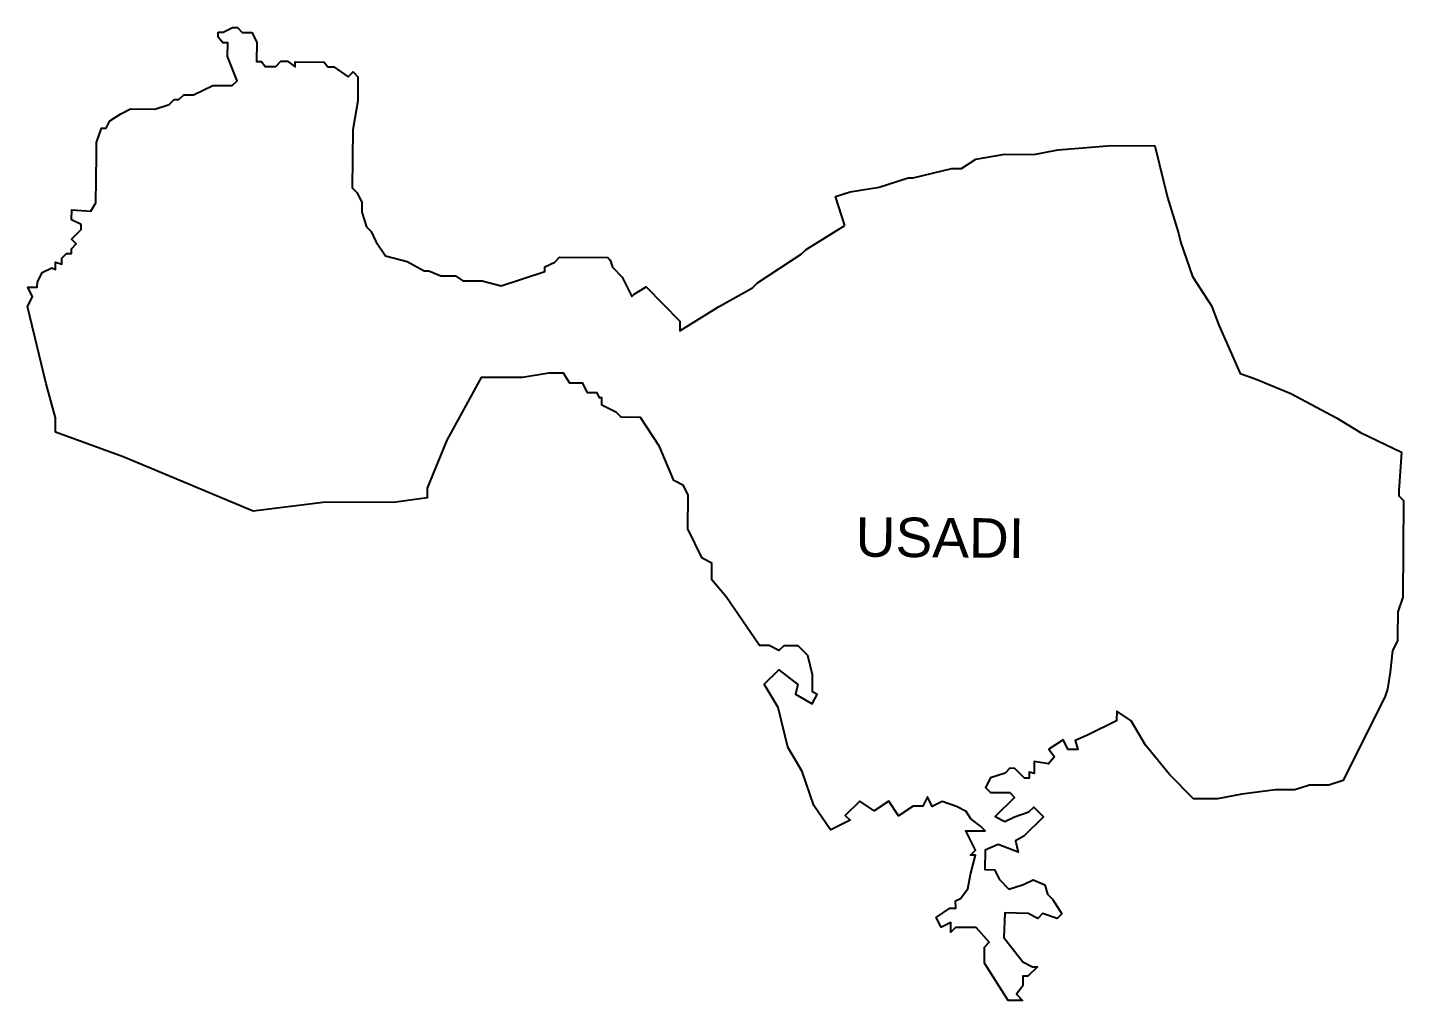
# Model space of a CAD drawing. Header units: metres. Extents: x 281636 to 292461, y 2021459 to 2023910.
# Drawn here: x 289273 to 292461, y 2021459 to 2023712 of the extents above; entities that cross this region are included whole.
import ezdxf

# ---------------------------------------------------------------- set-up
doc = ezdxf.new("R2010")
doc.units = ezdxf.units.M
doc.layers.add('VILLAGE NAME', color=250, linetype='Continuous')
doc.styles.get("Standard").update_dxf_attribs({"font": 'simplex.shx'})

msp = doc.modelspace()

# ---------------------------------------------------------------- linework, layer by layer
at = {"color": 6, "flags": 128}
for points in [[(291167.3, 2023253.4), (291145.4, 2023320.8), (291179.1, 2023331.7), (291246.4, 2023342.4), (291313.7, 2023364.3), (291325, 2023364.2), (291414.7, 2023385.9), (291437.1, 2023385.8), (291470.8, 2023407.6), (291538.1, 2023418.6), (291605.3, 2023418.1), (291656.4, 2023427.9), (291661.4, 2023428.8), (291784.6, 2023439), (291885.4, 2023438.3), (291915, 2023318.2), (291939.9, 2023236.3), (291945.3, 2023213.9), (291972.7, 2023135.3), (292016.9, 2023067.7), (292033.4, 2023022.8), (292082.9, 2022910.5), (292116.4, 2022899), (292200.1, 2022864.8), (292306.1, 2022808), (292361.8, 2022773.9), (292456.6, 2022728.4), (292450.3, 2022638.9), (292450.3, 2022627.7), (292461.4, 2022616.4), (292459.7, 2022392.4), (292448.2, 2022358.9), (292448.1, 2022347.8), (292447.9, 2022314.2), (292447.7, 2022291.8), (292436.3, 2022269.4), (292430.3, 2022219.1), (292424.4, 2022180), (292418.7, 2022163.2), (292322, 2021968), (292288.3, 2021957), (292243.6, 2021957.4), (292209.9, 2021946.4), (292165.1, 2021946.8), (292086.6, 2021936.2), (292030.6, 2021925.4), (291974.6, 2021925.9), (291919, 2021982.3), (291863.5, 2022049.9), (291830.4, 2022106.2), (291797, 2022128.8), (291796.8, 2022106.4), (291729.3, 2022073.3), (291701, 2022061.1), (291706.7, 2022039.9), (291684.3, 2022040.1), (291673.3, 2022062.5), (291639.5, 2022040.4), (291653.2, 2022022.6), (291639.2, 2022006.8), (291605.5, 2022011.8), (291605.5, 2021984.7), (291594.2, 2021987.6), (291594.1, 2021973.6), (291583, 2021973.7), (291560.8, 2021996.2), (291549.6, 2021996.3), (291538.3, 2021985.2), (291504.6, 2021974.3), (291493.2, 2021951.9), (291504.4, 2021940.7), (291549.1, 2021940.3), (291560.3, 2021929), (291515.1, 2021884.6), (291537.4, 2021873.2), (291559.9, 2021884.2), (291593.6, 2021895.2), (291604.9, 2021906.3), (291627.1, 2021883.7), (291582, 2021839.3), (291562.3, 2021828.2), (291568.5, 2021802.3), (291522.1, 2021820.2), (291492.1, 2021806.4), (291491.8, 2021761.6), (291514.2, 2021761.4), (291525.2, 2021738.9), (291547.4, 2021716.4), (291581.1, 2021727.3), (291603.6, 2021738.3), (291630.2, 2021726.7), (291636.9, 2021704.5), (291648, 2021693.2), (291670.2, 2021659.4), (291658.9, 2021648.3), (291625.4, 2021659.8), (291614.1, 2021648.7), (291591.8, 2021660.1), (291537.4, 2021661.3), (291535.4, 2021604.5), (291579.7, 2021548.2), (291602, 2021536.8), (291613.2, 2021536.7), (291590.7, 2021514.5), (291579.5, 2021514.5), (291579.3, 2021492.2), (291564.5, 2021473.3), (291579, 2021458.6), (291545.4, 2021458.8), (291490.4, 2021545.3), (291490.4, 2021582.4), (291501.7, 2021593.6), (291471.7, 2021627.8), (291423.6, 2021627.8), (291412.3, 2021616.6), (291412.5, 2021639), (291391.2, 2021628.6), (291390, 2021628), (291379, 2021650.5), (291410.2, 2021672.5), (291423.9, 2021672.5), (291423.2, 2021689.7), (291435.3, 2021694.8), (291452.3, 2021717.1), (291458.1, 2021750.7), (291469.7, 2021795.4), (291458.4, 2021795.4), (291469.8, 2021806.6), (291447.7, 2021851.5), (291492.5, 2021851.2), (291481.4, 2021862.4), (291459.1, 2021879.4), (291448, 2021896.3), (291425.7, 2021907.7), (291392.2, 2021919.1), (291369.7, 2021908.1), (291358.7, 2021930.6), (291347.4, 2021908.3), (291325, 2021908.5), (291291.2, 2021886.3), (291269.1, 2021920.1), (291235.3, 2021898), (291201.9, 2021920.6), (291168, 2021887.3), (291179.1, 2021876), (291135.9, 2021854.8), (291134.2, 2021853.9), (291095.4, 2021910.2), (291068, 2021988.8), (291034.8, 2022045), (291012.4, 2022137.2), (290980, 2022191.1), (291013.8, 2022224.4), (291058.4, 2022190.5), (291052.6, 2022168.1), (291091.6, 2022145.4), (291103, 2022167.7), (291092.1, 2022173.3), (291092.1, 2022212.6), (291081.3, 2022257.5), (291059, 2022280), (291025.5, 2022280.3), (291014.2, 2022269.2), (290991.9, 2022280.5), (290969.5, 2022280.7), (290892, 2022393.3), (290859, 2022432.7), (290859, 2022471.9), (290836.7, 2022483.3), (290803.6, 2022550.8), (290804.2, 2022629.1), (290793.1, 2022651.6), (290770.9, 2022663), (290737.8, 2022741.6), (290693.6, 2022809.1), (290648.8, 2022809.4), (290637.7, 2022820.8), (290604.3, 2022837.8), (290604.3, 2022854.6), (290598.8, 2022854.7), (290593.2, 2022865.9), (290570.8, 2022866.1), (290559.8, 2022888.6), (290530, 2022888.8), (290515.2, 2022911.3), (290481.6, 2022911.6), (290420, 2022901.6), (290324.8, 2022901.6), (290245.2, 2022756.6), (290199.6, 2022645), (290199.4, 2022622.6), (290121, 2022612), (289964.2, 2022613.2), (289796.1, 2022592.1), (289550.5, 2022694.8), (289494.7, 2022717.6), (289338.4, 2022774.8), (289338.6, 2022808.4), (289316.8, 2022886.9), (289284.3, 2023021.5), (289273.4, 2023066.4), (289284.8, 2023088.7), (289273.8, 2023111.2), (289296.1, 2023111), (289296.2, 2023122.2), (289307.6, 2023144.5), (289330.1, 2023155.6), (289338.5, 2023151.8), (289338.5, 2023169), (289352.7, 2023163.9), (289352.7, 2023177.8), (289363.9, 2023188.9), (289375.1, 2023188.9), (289375.2, 2023200), (289386.5, 2023211.1), (289375.4, 2023222.4), (289398, 2023244.6), (289398, 2023255.7), (289375.7, 2023267.2), (289375.9, 2023289.6), (289420.4, 2023286.7), (289432, 2023306), (289432.9, 2023416.7), (289433.1, 2023445.9), (289444.6, 2023479.4), (289455.7, 2023479.4), (289464.3, 2023496.1), (289489.6, 2023512.7), (289512.1, 2023523.7), (289568.1, 2023523.3), (289601.7, 2023534.2), (289613.1, 2023545.3), (289624.2, 2023545.2), (289635.5, 2023556.4), (289657.9, 2023556.2), (289702.9, 2023578.2), (289747.7, 2023577.9), (289758.9, 2023589), (289737, 2023645.2), (289737.3, 2023677), (289726.1, 2023677), (289714.9, 2023690.1), (289715, 2023701.3)], [(289715, 2023701.3), (289726.4, 2023701.3), (289748.7, 2023712.3), (289759.9, 2023712.2), (289771, 2023700.9), (289793.4, 2023700.7), (289804.4, 2023678.2), (289804.1, 2023633.4), (289815.3, 2023633.4), (289823.8, 2023622), (289848.8, 2023621.9), (289860.1, 2023634.1), (289875.8, 2023634.1), (289893.6, 2023621.6), (289893.7, 2023632.8), (289960.8, 2023632.2), (289969, 2023620.9), (289983.2, 2023620.9), (290016.6, 2023598.2), (290027.9, 2023609.3), (290038.9, 2023598), (290038.5, 2023542.1), (290026.8, 2023475), (290025.8, 2023340.6), (290036.9, 2023329.3), (290047.9, 2023306.8), (290047.8, 2023284.4), (290058.7, 2023250.8), (290069.8, 2023239.5), (290080.8, 2023217), (290103, 2023183.2), (290153.2, 2023170.4), (290192.3, 2023148.9), (290203.5, 2023148.8), (290231.4, 2023137.2), (290265, 2023137.2), (290281.7, 2023125.9), (290326.5, 2023125.5), (290371.2, 2023114), (290472.2, 2023146.8), (290472.3, 2023158), (290494.8, 2023169), (290506.1, 2023180.1), (290618, 2023179.3), (290623.6, 2023173.6), (290629.1, 2023156.8), (290651.3, 2023134.2), (290673.3, 2023089.3), (290679, 2023094.8), (290707.1, 2023111.4), (290784.9, 2023032.4), (290784.7, 2023010), (290874.7, 2023065.3), (290953.4, 2023109.5), (290964.7, 2023120.6), (291066, 2023187), (291077.3, 2023198.1), (291167.3, 2023253.4)]]:
    msp.add_lwpolyline(points, dxfattribs=at)

# ---------------------------------------------------------------- texts
at = {"layer": 'VILLAGE NAME', "insert": (291192.6, 2022578.1), "char_height": 91.425, "attachment_point": 1, "rotation": 359.5442}
msp.add_mtext_dynamic_manual_height_columns('{\\fArial|b0|i0|c0|p34;USADI}', width=661.323, gutter_width=457.1, heights=[0], dxfattribs=at)

doc.saveas('drawing.dxf')
